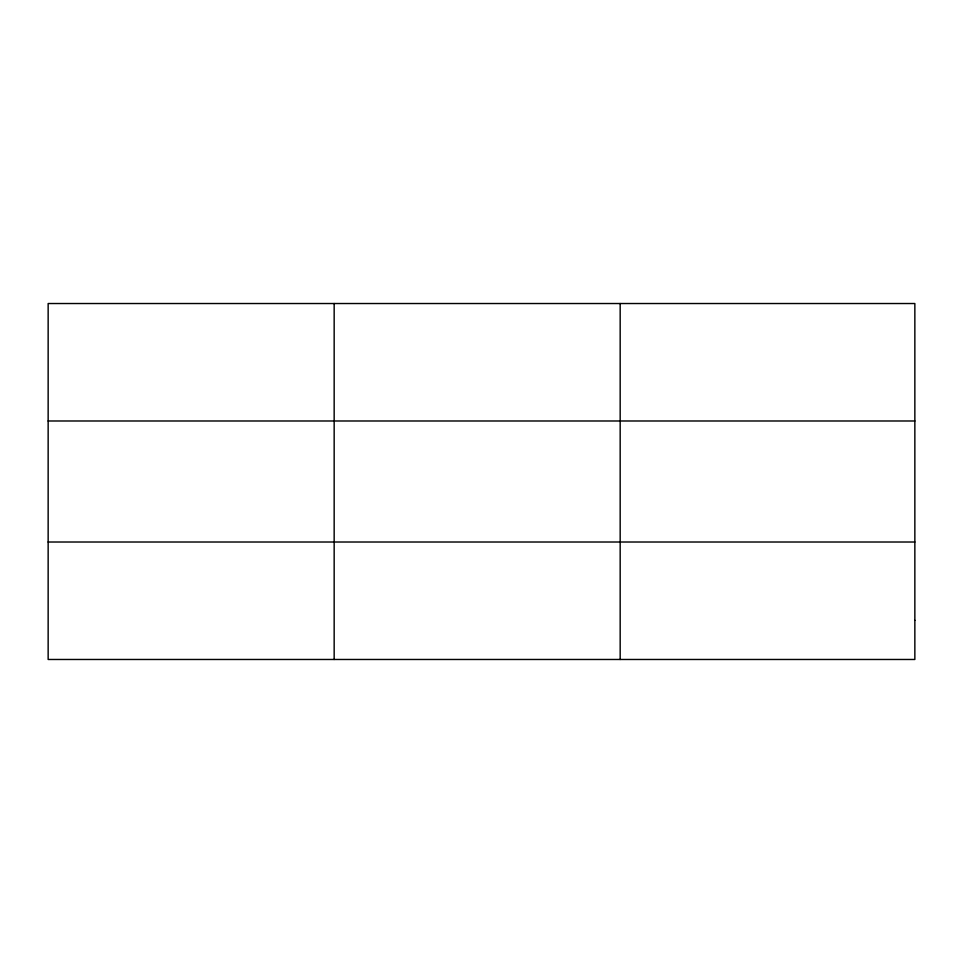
<?xml version="1.0" encoding="UTF-8"?>
<svg xmlns="http://www.w3.org/2000/svg" width="963" height="963" viewBox="0 0 963 963"><rect width="100%" height="100%" fill="white"/><g stroke="black" fill="none" stroke-linecap="round" stroke-linejoin="round"><path stroke-width="1.44" d="M334.161 659.474L334.161 303.526M620.172 659.474L620.172 303.526M48.15 420.987L914.85 420.987M48.15 542.013L914.85 542.013M914.85 620.316L914.85 659.474L48.15 659.474L48.15 303.526L914.85 303.526L914.85 620.316"/></g></svg>
